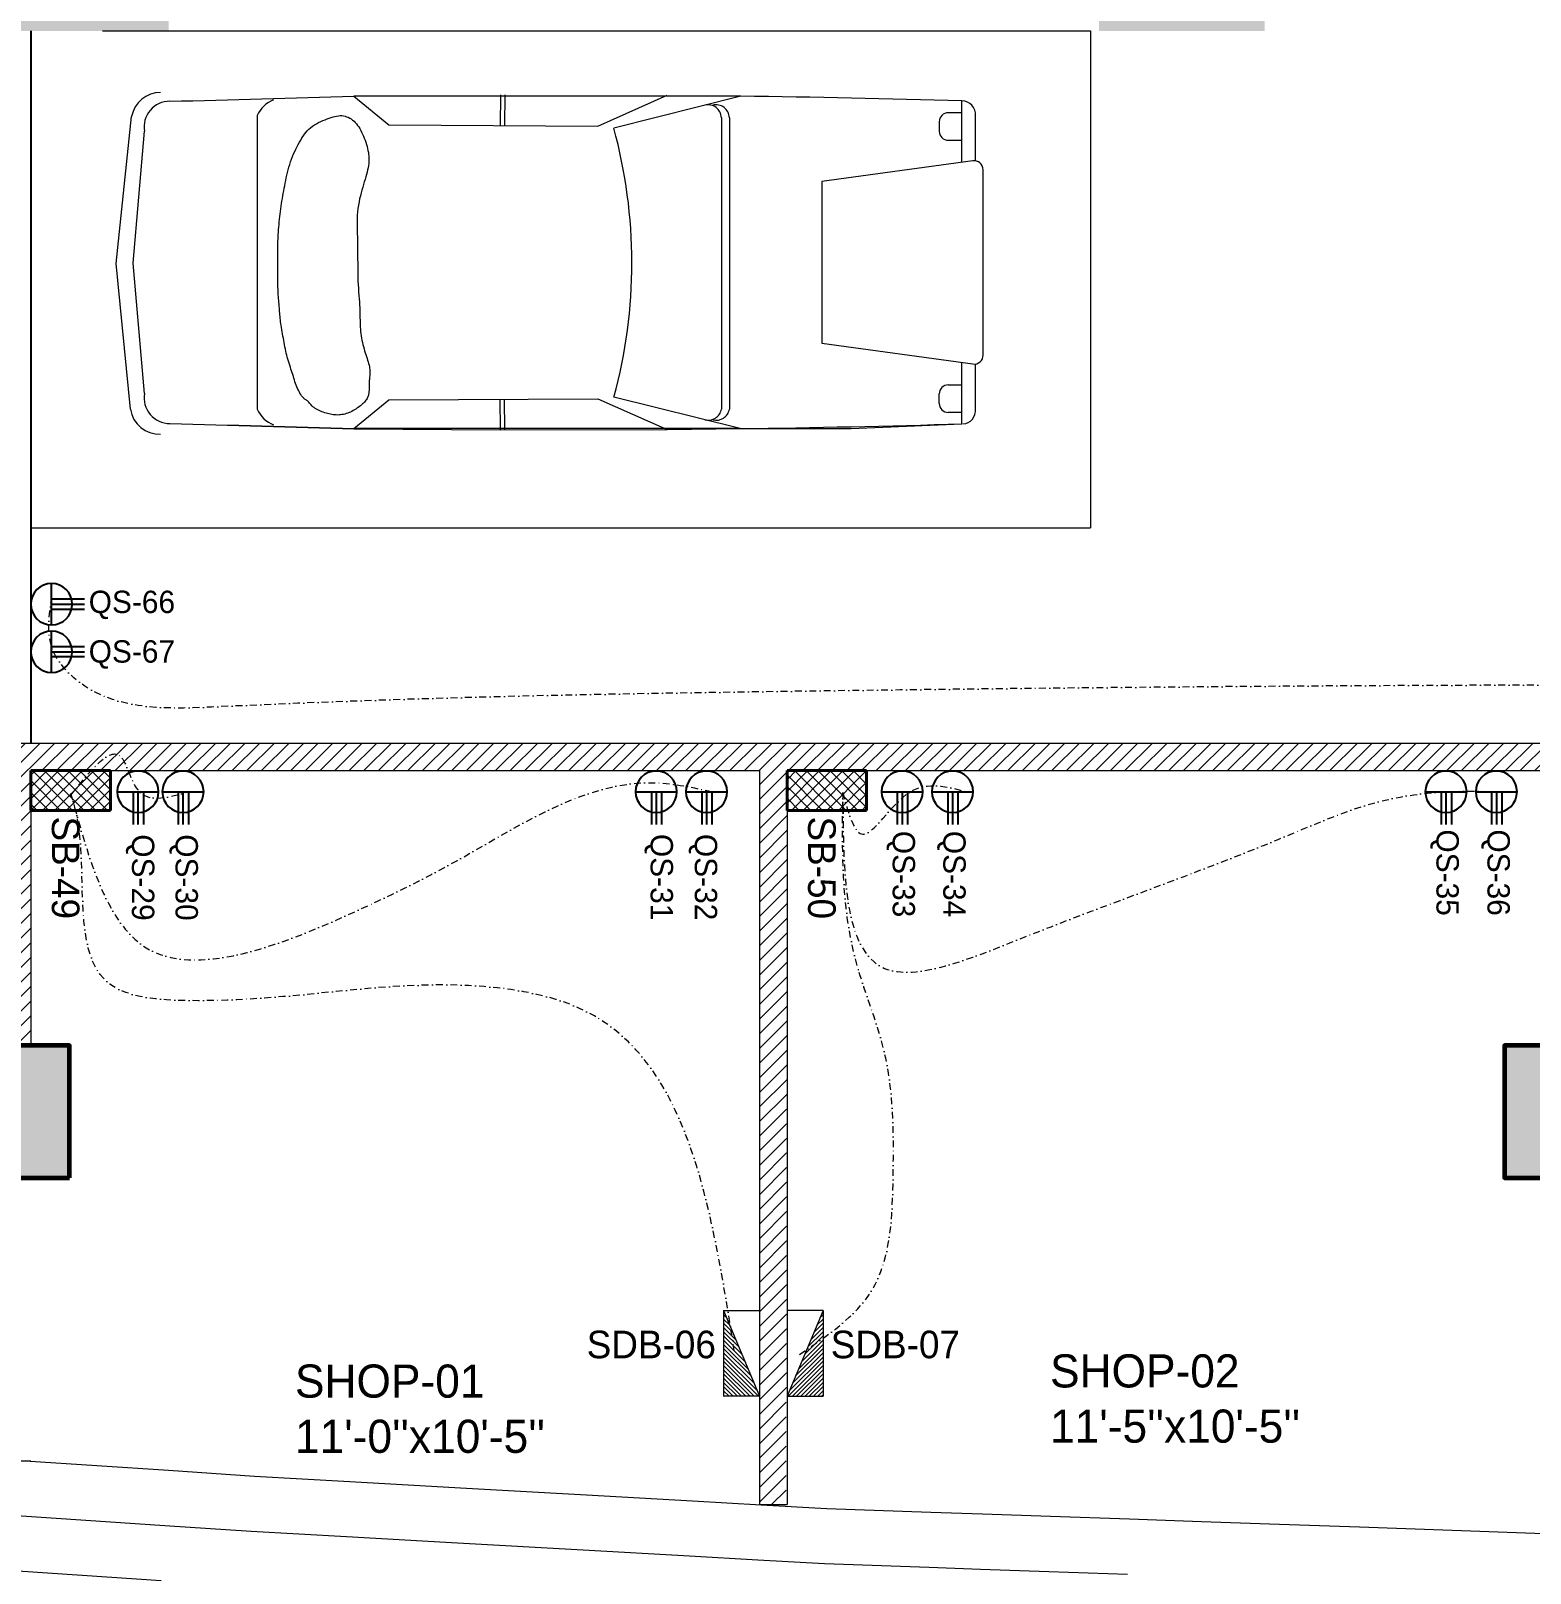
# Model space of a CAD drawing. Header units: inches. Extents: x 109699 to 44449955, y -10987 to 15824140.
# Drawn here: x 194198.1 to 194469.7, y -3999.4 to -3720 of the extents above; entities that cross this region are included whole.
import ezdxf

# ---------------------------------------------------------------- set-up
doc = ezdxf.new("R2010")
doc.units = ezdxf.units.IN
doc.header["$LTSCALE"] = 5
doc.header["$MEASUREMENT"] = 0
doc.linetypes.add('DASHDOT', pattern=[1, 0.5, -0.25, 0, -0.25])
doc.layers.get('0').update_dxf_attribs({"color": 123})
for name, color, linetype, lineweight in [('@NORMAL', 7, 'Continuous', 5), ('car-plan', 179, 'Continuous', 13), ('cloumn', 253, 'Continuous', 60), ('E-QS-Socket-15A', 1, 'Continuous', 9), ('E-SB-Switch-Board', 106, 'Continuous', 18), ('E-Sub-Distrubtion board', 3, 'Continuous', 13), ('Ground foor outer wall', 7, 'Continuous', 25), ('ha', 252, 'Continuous', 5), ('HATCH2', 253, 'Continuous', 15), ('SB', 1, 'DASHDOT', 20), ('STAIR', 8, 'Continuous', 13), ('WALL-1', 8, 'Continuous', 9)]:
    doc.layers.add(name, color=color, linetype=linetype, lineweight=lineweight)
doc.layers.add('T', color=8, linetype='Continuous')
doc.styles.get("Standard").update_dxf_attribs({"font": 'times.ttf'})
doc.styles.add('Swiss_L', font='swisscl.ttf')

# ---------------------------------------------------------------- blocks, each defined once
blk = doc.blocks.new('gs')
at = {"layer": 'car-plan'}
for p, q in [((26294.14201680706, 9819.603446928479), (26294.06655255058, 9814.042228147591)), ((26294.91421058483, 9819.60769889965), (26294.83864122938, 9814.03873501681)), ((26311.78943026054, 9813.962045221306), (26324.328722481, 9819.547027678884)), ((26267.590474709, 9819.376646062476), (26273.88895731447, 9814.16245217622)), ((26337.65923929898, 9819.376646062476), (26314.66183826685, 9813.610017585495)), ((26224.52549990334, 9789.080123154796), (26227.30703482688, 9815.693857425773)), ((26259.73747264892, 9813.67040007811), (26260.07432008078, 9813.921910958466)), ((26260.07432008078, 9813.921910958466), (26260.4329977638, 9814.157050501934)), ((26260.4329977638, 9814.157050501934), (26260.80819409504, 9814.376442694127)), ((26260.80819409504, 9814.376442694127), (26261.19459747159, 9814.580711520633)), ((26261.19459747159, 9814.580711520633), (26261.58689629052, 9814.77048096704)), ((26261.58689629052, 9814.77048096704), (26261.97977894891, 9814.94637501896)), ((26261.97977894891, 9814.94637501896), (26262.36793384382, 9815.109017661976)), ((26262.36793384382, 9815.109017661976), (26262.74604937236, 9815.25903288168)), ((26262.74604937236, 9815.25903288168), (26263.10998032505, 9815.396591025055)), ((26263.10998032505, 9815.396591025055), (26263.46024706632, 9815.520047884522)), ((26263.46024706632, 9815.520047884522), (26263.79853635409, 9815.627305613903)), ((26263.79853635409, 9815.627305613903), (26264.12653494623, 9815.716266367002)), ((26264.12653494623, 9815.716266367002), (26264.44592960068, 9815.78483229762)), ((26264.44592960068, 9815.78483229762), (26264.75840707531, 9815.83090555959)), ((26264.75840707531, 9815.83090555959), (26265.06565412803, 9815.852388306696)), ((26265.06565412803, 9815.852388306696), (26265.36935751676, 9815.847182692756)), ((26265.36935751676, 9815.847182692756), (26265.67066612645, 9815.813687615911)), ((26265.67066612645, 9815.813687615911), (26265.9685773504, 9815.752288951713)), ((26265.9685773504, 9815.752288951713), (26266.26155070901, 9815.66386932)), ((26266.26155070901, 9815.66386932), (26266.54804572262, 9815.549311340648)), ((26266.54804572262, 9815.549311340648), (26266.82652191161, 9815.409497633518)), ((26266.82652191161, 9815.409497633518), (26267.09543879637, 9815.24531081847)), ((26267.09543879637, 9815.24531081847), (26267.35325589727, 9815.057633515382)), ((26267.35325589727, 9815.057633515382), (26267.59843273467, 9814.847348344098)), ((26267.59843273467, 9814.847348344098), (26267.82986393782, 9814.615407591322)), ((26267.82986393782, 9814.615407591322), (26268.04818457142, 9814.363042210942)), ((26268.04818457142, 9814.363042210942), (26268.25446480906, 9814.091552823716)), ((26268.25446480906, 9814.091552823716), (26268.44977482432, 9813.802240050354)), ((26273.88895731447, 9814.16245217622), (26311.78943026054, 9813.962045221306)), ((26373.62707116106, 9814.740510257827), (26373.62707116106, 9813.01814853336)), ((26377.73098201799, 9816.365593759743), (26375.25215466297, 9816.365593759743)), ((26380.18697026602, 9807.669296838212), (26380.18465004231, 9816.241937109808)), ((26227.61478555486, 9789.127244590316), (26229.61774362937, 9813.03297502928)), ((26257.71636950823, 9811.051743291639), (26257.9347854643, 9811.437650546177)), ((26257.9347854643, 9811.437650546177), (26258.15603345334, 9811.806925867219)), ((26258.15603345334, 9811.806925867219), (26258.38358630695, 9812.159517342043)), ((26258.38358630695, 9812.159517342043), (26258.6209168567, 9812.495373057944)), ((26258.6209168567, 9812.495373057944), (26258.87149793419, 9812.814441102208)), ((26258.87149793419, 9812.814441102208), (26259.138802371, 9813.116669562136)), ((26259.138802371, 9813.116669562136), (26259.42630299871, 9813.402006525008)), ((26259.42630299871, 9813.402006525008), (26259.73747264892, 9813.67040007811)), ((26268.44977482432, 9813.802240050354), (26268.63518479076, 9813.496404511607)), ((26268.63518479076, 9813.496404511607), (26268.81176488199, 9813.175346828197)), ((26268.81176488199, 9813.175346828197), (26268.98058527157, 9812.840367620869)), ((26268.98058527157, 9812.840367620869), (26269.14271613306, 9812.492767510324)), ((26269.14271613306, 9812.492767510324), (26269.29884687894, 9812.134103389995)), ((26269.29884687894, 9812.134103389995), (26269.44814387705, 9811.766957244035)), ((26269.44814387705, 9811.766957244035), (26269.58939273414, 9811.39416732928)), ((26269.58939273414, 9811.39416732928), (26269.72137905691, 9811.018571902547)), ((26375.25215466297, 9811.393065031436), (26377.7274664799, 9811.393065031436)), ((26256.27978203181, 9807.971795868769), (26256.46277737516, 9808.442038765708)), ((26256.46277737516, 9808.442038765708), (26256.65627984365, 9808.904696866965)), ((26256.65627984365, 9808.904696866965), (26256.85843145002, 9809.358270968369)), ((26256.85843145002, 9809.358270968369), (26257.06737420695, 9809.801261865723)), ((26257.06737420695, 9809.801261865723), (26257.28125012715, 9810.232170354844)), ((26257.28125012715, 9810.232170354844), (26257.49820122335, 9810.649497231541)), ((26257.49820122335, 9810.649497231541), (26257.71636950823, 9811.051743291639)), ((26269.72137905691, 9811.018571902547), (26269.84288845211, 9810.643009220687)), ((26269.84288845211, 9810.643009220687), (26269.95270652647, 9810.270317540519)), ((26269.95270652647, 9810.270317540519), (26270.04961888671, 9809.903335118877)), ((26270.04961888671, 9809.903335118877), (26270.13241113958, 9809.544900212612)), ((26270.13241113958, 9809.544900212612), (26270.20001149346, 9809.196818503813)), ((26270.20001149346, 9809.196818503813), (26270.2519185636, 9808.856765375742)), ((26270.2519185636, 9808.856765375742), (26270.28777356686, 9808.521383636893)), ((26270.28777356686, 9808.521383636893), (26270.30721772012, 9808.187316095798)), ((26255.43898770437, 9805.07096918099), (26255.55287192548, 9805.557211051411)), ((26255.55287192548, 9805.557211051411), (26255.67544751214, 9806.04408689723)), ((26255.67544751214, 9806.04408689723), (26255.80809739791, 9806.53029162778)), ((26255.80809739791, 9806.53029162778), (26255.95220451632, 9807.01452015237)), ((26255.95220451632, 9807.01452015237), (26256.10915180092, 9807.495467380344)), ((26256.10915180092, 9807.495467380344), (26256.27978203181, 9807.971795868769)), ((26269.96377097664, 9805.620010992978), (26269.85283337062, 9805.198036903312)), ((26270.06215131065, 9806.027357903396), (26269.96377097664, 9805.620010992978)), ((26270.14609187478, 9806.419796107773), (26270.06215131065, 9806.027357903396)), ((26270.21371017123, 9806.7970440793), (26270.14609187478, 9806.419796107773)), ((26270.26349724896, 9807.159426744205), (26270.21371017123, 9806.7970440793)), ((26270.29543834428, 9807.509694840941), (26270.26349724896, 9807.159426744205)), ((26270.3098922403, 9807.851205560975), (26270.29543834428, 9807.509694840941)), ((26270.30721772012, 9808.187316095798), (26270.3098922403, 9807.851205560975)), ((26379.69429995946, 9807.667595831059), (26352.36820994497, 9803.896422599413)), ((26381.58925869425, 9772.485619494757), (26381.57126414745, 9806.063300170543)), ((26254.95333216563, 9802.691536565711), (26255.0429305241, 9803.15801688336)), ((26255.0429305241, 9803.15801688336), (26255.13565389879, 9803.629098328907)), ((26255.13565389879, 9803.629098328907), (26255.23176162457, 9804.105607729063)), ((26255.23176162457, 9804.105607729063), (26255.33241191524, 9804.58666637665)), ((26255.33241191524, 9804.58666637665), (26255.43898770437, 9805.07096918099)), ((26269.17583849217, 9802.878493705022), (26269.03024336469, 9802.37383910521)), ((26269.32116018284, 9803.369499288434), (26269.17583849217, 9802.878493705022)), ((26269.46350189867, 9803.847166826978), (26269.32116018284, 9803.369499288434)), ((26269.6008163338, 9804.31133329351), (26269.46350189867, 9803.847166826978)), ((26269.73122099039, 9804.761717161222), (26269.6008163338, 9804.31133329351)), ((26269.85283337062, 9805.198036903312), (26269.73122099039, 9804.761717161222)), ((26352.36820994497, 9803.896422599413), (26352.36820994497, 9774.644926875379)), ((26254.47942890941, 9799.919098573395), (26254.55100408784, 9800.38428953824)), ((26254.55100408784, 9800.38428953824), (26254.62549659183, 9800.846562369683)), ((26254.62549659183, 9800.846562369683), (26254.70294103651, 9801.307170277942)), ((26254.70294103651, 9801.307170277942), (26254.78337203695, 9801.767366473214)), ((26254.78337203695, 9801.767366473214), (26254.86682420828, 9802.228404165733)), ((26254.86682420828, 9802.228404165733), (26254.95333216563, 9802.691536565711)), ((26268.50255540773, 9800.210141118187), (26268.39866328702, 9799.630799368519)), ((26268.62053082191, 9800.773686495493), (26268.50255540773, 9800.210141118187)), ((26268.74971818349, 9801.321864971636), (26268.62053082191, 9800.773686495493)), ((26268.88724614643, 9801.855106017814), (26268.74971818349, 9801.321864971636)), ((26269.03024336469, 9802.37383910521), (26268.88724614643, 9801.855106017814)), ((26254.11405761265, 9797.076870369463), (26254.16685275098, 9797.552024528704)), ((26254.16685275098, 9797.552024528704), (26254.22301785521, 9798.027904926399)), ((26254.22301785521, 9798.027904926399), (26254.28245547427, 9798.503532046125)), ((26254.28245547427, 9798.503532046125), (26254.34506815704, 9798.977926371474)), ((26254.34506815704, 9798.977926371474), (26254.41075845246, 9799.450108386038)), ((26254.41075845246, 9799.450108386038), (26254.47942890941, 9799.919098573395)), ((26268.16197770595, 9797.156356368316), (26268.14501863973, 9796.50457788883)), ((26268.19445882656, 9797.796509216685), (26268.16197770595, 9797.156356368316)), ((26268.24389664528, 9798.423359872759), (26268.19445882656, 9797.796509216685)), ((26268.31172580585, 9799.035231775313), (26268.24389664528, 9798.423359872759)), ((26268.39866328702, 9799.630799368519), (26268.31172580585, 9799.035231775313)), ((26253.87491543098, 9794.305146772953), (26253.90463371015, 9794.75011420378)), ((26253.90463371015, 9794.75011420378), (26253.93870100322, 9795.20424362435)), ((26253.93870100322, 9795.20424362435), (26253.97688841195, 9795.665702633982)), ((26253.97688841195, 9795.665702633982), (26254.01896703812, 9796.132658832)), ((26254.01896703812, 9796.132658832), (26254.06472989134, 9796.60342196509)), ((26254.06472989134, 9796.60342196509), (26254.11405761265, 9797.076870369463)), ((26268.14501863973, 9796.50457788883), (26268.14214698412, 9795.842850339483)), ((26268.14214698412, 9795.842850339483), (26268.15192809541, 9795.172850281473)), ((26268.15192809541, 9795.172850281473), (26268.17292732987, 9794.496254276011)), ((26268.17292732987, 9794.496254276011), (26268.20371004374, 9793.81473888432)), ((26253.79946499341, 9785.75965380411), (26253.804110418, 9792.653544960907)), ((26253.804110418, 9792.653544960907), (26253.81414365923, 9793.04354042586)), ((26253.81414365923, 9793.04354042586), (26253.82944150729, 9793.450027483319)), ((26253.82944150729, 9793.450027483319), (26253.84977506395, 9793.87117373258)), ((26253.84977506395, 9793.87117373258), (26253.87491543098, 9794.305146772953)), ((26268.20371004374, 9793.81473888432), (26268.24273011173, 9793.130475843325)), ((26268.24273011173, 9793.130475843325), (26268.28799548214, 9785.926231999845)), ((26227.08988106418, 9762.67848546226), (26224.52549990334, 9789.080123154796)), ((26229.61774362937, 9765.508374445504), (26227.61478555486, 9789.127244590316)), ((26253.79990784147, 9785.402300082023), (26253.79946499341, 9785.75965380411)), ((26253.80503372973, 9785.056926050209), (26253.79990784147, 9785.402300082023)), ((26253.81443742578, 9784.720359557221), (26253.80503372973, 9785.056926050209)), ((26253.82771369719, 9784.38942845157), (26253.81443742578, 9784.720359557221)), ((26253.84445731151, 9784.060960581839), (26253.82771369719, 9784.38942845157)), ((26253.86426303632, 9783.731783796546), (26253.84445731151, 9784.060960581839)), ((26253.88672563918, 9783.398725944244), (26253.86426303632, 9783.731783796546)), ((26253.91142040242, 9783.059519277347), (26253.88672563918, 9783.398725944244)), ((26268.28799548214, 9785.926231999845), (26268.33740262176, 9785.249426155402)), ((26268.33740262176, 9785.249426155402), (26268.38884799734, 9784.583320332516)), ((26268.38884799734, 9784.583320332516), (26268.44022807565, 9783.932562146736)), ((26268.44022807565, 9783.932562146736), (26268.48943932343, 9783.301799213565)), ((26268.48943932343, 9783.301799213565), (26268.53437820745, 9782.695679148557)), ((26253.93784466729, 9782.71551366373), (26253.91142040242, 9783.059519277347)), ((26253.96547628981, 9782.368963375135), (26253.93784466729, 9782.71551366373)), ((26253.99379312599, 9782.02212268331), (26253.96547628981, 9782.368963375135)), ((26254.02227303183, 9781.67724586001), (26253.99379312599, 9782.02212268331)), ((26254.05039386338, 9781.336587176957), (26254.02227303183, 9781.67724586001)), ((26254.0776334766, 9781.002400905913), (26254.05039386338, 9781.336587176957)), ((26254.10346972753, 9780.676941318612), (26254.0776334766, 9781.002400905913)), ((26254.12766676523, 9780.361516260156), (26254.10346972753, 9780.676941318612)), ((26268.53437820745, 9782.695679148557), (26268.57294119446, 9782.11884956721)), ((26268.57294119446, 9782.11884956721), (26268.60362200481, 9781.574528605095)), ((26268.60362200481, 9781.574528605095), (26268.62730337316, 9781.060216477803)), ((26268.62730337316, 9781.060216477803), (26268.6454652877, 9780.571983920992)), ((26268.6454652877, 9780.571983920992), (26268.65958773669, 9780.105901670271)), ((26254.15113391087, 9780.053647869128), (26254.12766676523, 9780.361516260156)), ((26254.1750667787, 9779.74991185742), (26254.15113391087, 9780.053647869128)), ((26254.20066098293, 9779.446883936966), (26254.1750667787, 9779.74991185742)), ((26254.22911213782, 9779.141139819687), (26254.20066098293, 9779.446883936966)), ((26254.26161585757, 9778.829255217497), (26254.22911213782, 9779.141139819687)), ((26254.29936775644, 9778.50780584231), (26254.26161585757, 9778.829255217497)), ((26254.34356344864, 9778.173367406067), (26254.29936775644, 9778.50780584231)), ((26254.39500825334, 9777.82349869854), (26254.34356344864, 9778.173367406067)), ((26254.45294630936, 9777.459690821008), (26254.39500825334, 9777.82349869854)), ((26268.65958773669, 9780.105901670271), (26268.67115070837, 9779.658040461283)), ((26268.67115070837, 9779.658040461283), (26268.68163419093, 9779.224471029665)), ((26268.68163419093, 9779.224471029665), (26268.69251817264, 9778.80126411104)), ((26268.69251817264, 9778.80126411104), (26268.70528264171, 9778.38449044105)), ((26268.70528264171, 9778.38449044105), (26268.72135331207, 9777.97089980817)), ((26268.72135331207, 9777.97089980817), (26268.74193880048, 9777.559958212289)), ((26254.51623146048, 9777.084417952625), (26254.45294630936, 9777.459690821008)), ((26254.58371755044, 9776.700154272534), (26254.51623146048, 9777.084417952625)), ((26254.65425842302, 9776.309373959877), (26254.58371755044, 9776.700154272534)), ((26254.72670792196, 9775.914551193797), (26254.65425842302, 9776.309373959877)), ((26254.79991989103, 9775.51816015345), (26254.72670792196, 9775.914551193797)), ((26254.87274817396, 9775.122675017978), (26254.79991989103, 9775.51816015345)), ((26254.94444058683, 9774.730161688422), (26254.87274817396, 9775.122675017978)), ((26268.74193880048, 9777.559958212289), (26268.76819344939, 9777.151810706171)), ((26268.76819344939, 9777.151810706171), (26268.80127160126, 9776.746602342559)), ((26268.80127160126, 9776.746602342559), (26268.84232759857, 9776.3444781742)), ((26268.84232759857, 9776.3444781742), (26268.89251578374, 9775.94558325383)), ((26268.89251578374, 9775.94558325383), (26268.95299049925, 9775.550062634204)), ((26268.95299049925, 9775.550062634204), (26269.02490608755, 9775.158061368078)), ((26269.02490608755, 9775.158061368078), (26269.10885654217, 9774.769824894625)), ((26255.01582083471, 9774.341052953423), (26254.94444058683, 9774.730161688422)), ((26255.08810659499, 9773.955373323515), (26255.01582083471, 9774.341052953423)), ((26255.16251554506, 9773.573147309231), (26255.08810659499, 9773.955373323515)), ((26255.2402653623, 9773.194399421118), (26255.16251554506, 9773.573147309231)), ((26255.32257372406, 9772.819154169709), (26255.2402653623, 9773.194399421118)), ((26255.41065830775, 9772.44743606553), (26255.32257372406, 9772.819154169709)), ((26255.50573679076, 9772.07926961912), (26255.41065830775, 9772.44743606553)), ((26255.60851887209, 9771.714699570242), (26255.50573679076, 9772.07926961912)), ((26269.10885654217, 9774.769824894625), (26269.2031944609, 9774.386000198734)), ((26269.2031944609, 9774.386000198734), (26269.30571209262, 9774.007334651746)), ((26269.30571209262, 9774.007334651746), (26269.41420168619, 9773.634575625001)), ((26269.41420168619, 9773.634575625001), (26269.52645549049, 9773.268470489827)), ((26269.52645549049, 9773.268470489827), (26269.64026575437, 9772.909766617537)), ((26269.64026575437, 9772.909766617537), (26269.75342472669, 9772.559211379492)), ((26269.75342472669, 9772.559211379492), (26269.86372465636, 9772.217552146998)), ((26269.86372465636, 9772.217552146998), (26269.96911184017, 9771.885448029418)), ((26352.36820994497, 9774.644926875379), (26379.71282186758, 9770.878943342766)), ((26255.71768233746, 9771.353851575477), (26255.60851887209, 9771.714699570242)), ((26255.83139699421, 9770.99687152062), (26255.71768233746, 9771.353851575477)), ((26255.94783264969, 9770.643905291487), (26255.83139699421, 9770.99687152062)), ((26256.06515911125, 9770.295098773859), (26255.94783264969, 9770.643905291487)), ((26256.18154618624, 9769.950597853567), (26256.06515911125, 9770.295098773859)), ((26256.29516368202, 9769.6105484164), (26256.18154618624, 9769.950597853567)), ((26256.40418140592, 9769.275096348167), (26256.29516368202, 9769.6105484164)), ((26256.50745066922, 9768.944320041213), (26256.40418140592, 9769.275096348167)), ((26269.96911184017, 9771.885448029418), (26270.0681487668, 9771.56320508814)), ((26270.0681487668, 9771.56320508814), (26270.15955197293, 9771.251041122581)), ((26270.15955197293, 9771.251041122581), (26270.24203799518, 9770.949173932153)), ((26270.24203799518, 9770.949173932153), (26270.3143233702, 9770.65782131628)), ((26270.3143233702, 9770.65782131628), (26270.37512463464, 9770.377201074363)), ((26270.37512463464, 9770.377201074363), (26270.42315832511, 9770.107531005815)), ((26270.42315832511, 9770.107531005815), (26270.45714097829, 9769.849028910052)), ((26270.45714097829, 9769.849028910052), (26270.47640409715, 9769.601620422407)), ((26270.47640409715, 9769.601620422407), (26270.48273904991, 9769.36406252192)), ((26270.48273904991, 9769.36406252192), (26270.47855217122, 9769.13482002353)), ((26380.19927123145, 9762.22033773012), (26380.19692849919, 9770.876141479734)), ((26256.60654879877, 9768.61802791414), (26256.50745066922, 9768.944320041213)), ((26256.70373462538, 9768.295960892094), (26256.60654879877, 9768.61802791414)), ((26256.80126697983, 9767.977859900217), (26256.70373462538, 9768.295960892094)), ((26256.90140469291, 9767.663465863661), (26256.80126697983, 9767.977859900217)), ((26257.00640659541, 9767.352519707565), (26256.90140469291, 9767.663465863661)), ((26257.11853151809, 9767.044762357094), (26257.00640659541, 9767.352519707565)), ((26257.24003829177, 9766.739934737372), (26257.11853151809, 9767.044762357094)), ((26257.37229714659, 9766.438551697975), (26257.24003829177, 9766.739934737372)), ((26257.51312391015, 9766.144223786105), (26257.37229714659, 9766.438551697975)), ((26270.32155414473, 9766.514683901507), (26270.32094861331, 9766.367750168865)), ((26270.32275531047, 9766.675902524243), (26270.32155414473, 9766.514683901507)), ((26270.32503243304, 9766.85023814041), (26270.32275531047, 9766.675902524243)), ((26270.32879125809, 9767.035688935488), (26270.32503243304, 9766.85023814041)), ((26270.33443753119, 9767.230253094953), (26270.32879125809, 9767.035688935488)), ((26270.34237699793, 9767.43192880429), (26270.33443753119, 9767.230253094953)), ((26270.35301540392, 9767.638714248991), (26270.34237699793, 9767.43192880429)), ((26270.36675849475, 9767.84860761452), (26270.35301540392, 9767.638714248991)), ((26270.38401201605, 9768.059607086398), (26270.36675849475, 9767.84860761452)), ((26270.40471303333, 9768.270300350006), (26270.38401201605, 9768.059607086398)), ((26270.4269238921, 9768.481633090472), (26270.40471303333, 9768.270300350006)), ((26270.44823825771, 9768.695140492855), (26270.4269238921, 9768.481633090472)), ((26270.46624979562, 9768.912357742185), (26270.44823825771, 9768.695140492855)), ((26270.47855217122, 9769.13482002353), (26270.46624979562, 9768.912357742185)), ((26375.25215466297, 9767.07447726615), (26377.7274664799, 9767.07447726615)), ((26257.65944580939, 9765.86133547339), (26257.51312391015, 9766.144223786105)), ((26257.8081900713, 9765.594271231457), (26257.65944580939, 9765.86133547339)), ((26257.95628392285, 9765.347415531913), (26257.8081900713, 9765.594271231457)), ((26258.10065459096, 9765.12515284639), (26257.95628392285, 9765.347415531913)), ((26258.23822930263, 9764.931867646512), (26258.10065459096, 9765.12515284639)), ((26258.3659352848, 9764.771944403896), (26258.23822930263, 9764.931867646512)), ((26258.48166504197, 9764.647705978467), (26258.3659352848, 9764.771944403896)), ((26258.58717218865, 9764.553228783348), (26258.48166504197, 9764.647705978467)), ((26258.68517561686, 9764.480527619962), (26258.58717218865, 9764.553228783348)), ((26258.77839421867, 9764.421617289714), (26258.68517561686, 9764.480527619962)), ((26258.86954688608, 9764.36851259404), (26258.77839421867, 9764.421617289714)), ((26258.96135251116, 9764.313228334344), (26258.86954688608, 9764.36851259404)), ((26259.05652998593, 9764.247779312049), (26258.96135251116, 9764.313228334344)), ((26259.15779820242, 9764.16418032859), (26259.05652998593, 9764.247779312049)), ((26259.26755938609, 9764.056561458594), (26259.15779820242, 9764.16418032859)), ((26259.38694909599, 9763.927513869654), (26259.26755938609, 9764.056561458594)), ((26259.51678622459, 9763.781744002583), (26259.38694909599, 9763.927513869654)), ((26259.65788966438, 9763.623958298209), (26259.51678622459, 9763.781744002583)), ((26267.57536844691, 9759.152197705094), (26273.88895731447, 9764.378897298571)), ((26269.15222439833, 9763.636404002944), (26268.96702089714, 9763.475572634503)), ((26269.32546524856, 9763.798456380988), (26269.15222439833, 9763.636404002944)), ((26269.48522625322, 9763.961455594988), (26269.32546524856, 9763.798456380988)), ((26269.62999021767, 9764.1251274713), (26269.48522625322, 9763.961455594988)), ((26269.75823994729, 9764.289197836275), (26269.62999021767, 9764.1251274713)), ((26269.86895852957, 9764.453250315062), (26269.75823994729, 9764.289197836275)), ((26269.96313018027, 9764.61629972799), (26269.86895852957, 9764.453250315062)), ((26270.04223939727, 9764.777218694202), (26269.96313018027, 9764.61629972799)), ((26270.10777067843, 9764.934879832843), (26270.04223939727, 9764.777218694202)), ((26270.1612085216, 9765.08815576302), (26270.10777067843, 9764.934879832843)), ((26270.20403742467, 9765.23591910387), (26270.1612085216, 9765.08815576302)), ((26270.2377418855, 9765.377042474538), (26270.20403742467, 9765.23591910387)), ((26270.26380640196, 9765.510398494152), (26270.2377418855, 9765.377042474538)), ((26270.28361025677, 9765.63554796073), (26270.26380640196, 9765.510398494152)), ((26270.29811187231, 9765.754804387878), (26270.28361025677, 9765.63554796073)), ((26270.30816445577, 9765.871169468053), (26270.29811187231, 9765.754804387878)), ((26270.31462121438, 9765.987644893765), (26270.30816445577, 9765.871169468053)), ((26270.31833535536, 9766.107232357477), (26270.31462121438, 9765.987644893765)), ((26270.32016008593, 9766.232933551692), (26270.31833535536, 9766.107232357477)), ((26270.32094861331, 9766.367750168865), (26270.32016008593, 9766.232933551692)), ((26273.88895731447, 9764.378897298571), (26311.78943026054, 9764.579304253486)), ((26294.14201680706, 9758.93790254632), (26294.06655255058, 9764.4991213272)), ((26294.91421058483, 9758.933650575142), (26294.83864122938, 9764.50261445799)), ((26311.78943026054, 9764.579304253486), (26324.328722481, 9758.994321795908)), ((26337.58637993684, 9759.152197705094), (26314.69630588999, 9764.857524712097)), ((26373.62707116106, 9763.727032039766), (26373.62707116106, 9765.449393764233)), ((26259.8110783078, 9763.458863197324), (26259.65788966438, 9763.623958298209)), ((26259.97717104734, 9763.291165140763), (26259.8110783078, 9763.458863197324)), ((26260.15698677547, 9763.125570569318), (26259.97717104734, 9763.291165140763)), ((26260.35134438468, 9762.966785923825), (26260.15698677547, 9763.125570569318)), ((26260.56058352352, 9762.818614673204), (26260.35134438468, 9762.966785923825)), ((26260.78312686515, 9762.681248398876), (26260.56058352352, 9762.818614673204)), ((26261.0169178388, 9762.553975710354), (26260.78312686515, 9762.681248398876)), ((26261.25989987374, 9762.436085217181), (26261.0169178388, 9762.553975710354)), ((26261.51001639919, 9762.326865528892), (26261.25989987374, 9762.436085217181)), ((26261.76521084442, 9762.225605255007), (26261.51001639919, 9762.326865528892)), ((26262.02342663868, 9762.131593005055), (26261.76521084442, 9762.225605255007)), ((26262.28260721121, 9762.04411738857), (26262.02342663868, 9762.131593005055)), ((26262.54110692466, 9761.962729072293), (26262.28260721121, 9762.04411738857)), ((26262.79892387535, 9761.88802695187), (26262.54110692466, 9761.962729072293)), ((26263.05646709299, 9761.820871980148), (26262.79892387535, 9761.88802695187)), ((26263.31414560726, 9761.762125109977), (26263.05646709299, 9761.820871980148)), ((26263.57236844789, 9761.712647294211), (26263.31414560726, 9761.762125109977)), ((26263.83154464458, 9761.673299485716), (26263.57236844789, 9761.712647294211)), ((26264.09208322703, 9761.64494263733), (26263.83154464458, 9761.673299485716)), ((26264.35439322496, 9761.628437701918), (26264.09208322703, 9761.64494263733)), ((26264.61868337715, 9761.624509632195), (26264.35439322496, 9761.628437701918)), ((26264.88436125871, 9761.6333393803), (26264.61868337715, 9761.624509632195)), ((26265.15063415379, 9761.654971898279), (26264.88436125871, 9761.6333393803)), ((26265.41670934659, 9761.68945213814), (26265.15063415379, 9761.654971898279)), ((26265.68179412128, 9761.736825051907), (26265.41670934659, 9761.68945213814)), ((26265.94509576204, 9761.797135591594), (26265.68179412128, 9761.736825051907)), ((26266.20582155303, 9761.870428709226), (26265.94509576204, 9761.797135591594)), ((26266.46317877845, 9761.956749356825), (26266.20582155303, 9761.870428709226)), ((26266.71647074611, 9762.055910936542), (26266.46317877845, 9761.956749356825)), ((26266.96538485847, 9762.166800651008), (26266.71647074611, 9762.055910936542)), ((26267.20970454167, 9762.288074153017), (26266.96538485847, 9762.166800651008)), ((26267.4492132218, 9762.418387095342), (26267.20970454167, 9762.288074153017)), ((26267.68369432497, 9762.556395130749), (26267.4492132218, 9762.418387095342)), ((26267.91293127731, 9762.700753912017), (26267.68369432497, 9762.556395130749)), ((26268.13670750492, 9762.85011909192), (26267.91293127731, 9762.700753912017)), ((26268.35480643393, 9763.003146323237), (26268.13670750492, 9762.85011909192)), ((26268.56679472032, 9763.158669621), (26268.35480643393, 9763.003146323237)), ((26268.7713719396, 9763.316236449304), (26268.56679472032, 9763.158669621)), ((26268.96702089714, 9763.475572634503), (26268.7713719396, 9763.316236449304)), ((26377.73098201799, 9762.10194853785), (26375.25215466297, 9762.10194853785))]:
    blk.add_line(p, q, dxfattribs=at)
for points in [[(26337.65923929898, 9819.376646062476), (26267.590474709, 9819.376646062476)], [(26377.73360344047, 9807.442958568732), (26377.73360344047, 9818.522199703439)], [(26250.06716188465, 9815.86010751022), (26250.06716188465, 9762.68124196458)], [(26334.15938865389, 9815.479004345005), (26334.15938865389, 9762.68124196458)], [(26335.61122569034, 9815.479004345005), (26335.61122569034, 9762.68124196458)], [(26377.73360344047, 9760.019179013354), (26377.73360344047, 9771.105263256497)], [(26234.22935055212, 9760.077500716143), (26250.91090522017, 9759.588167659407), (26267.59047469137, 9759.095491917964), (26294.14201680706, 9758.93790254632), (26324.328722481, 9758.994321795908), (26337.58637994796, 9759.152197705254), (26357.66167304519, 9759.152197705167), (26377.73360344047, 9760.019179013354)], [(26337.58637993682, 9759.152197705094), (26267.57536844691, 9759.152197705094)]]:
    blk.add_lwpolyline(points, dxfattribs=at)
for centre, radius, start, end in [((26232.58033441348, 9814.699836216627), 5.366168716528898, 90.17071126511199, 169.3249604223354), ((26234.24530743608, 9813.776897435135), 4.686978486308598, 90.19506466146757, 189.1326723997191), ((26145.98211977325, 13653.84516491705), 3836.396409923897, 271.3180702240197, 271.816499684251), ((26254.83228203049, 9813.845923146575), 5.173326652646979, 110.4257760694787, 157.0865450819493), ((26331.72397127615, 9815.375278409643), 2.437625252878131, 2.438788846048848, 104.076751119706), ((26333.1758083126, 9815.375278409643), 2.437625252878131, 2.438788846048848, 104.076751119706), ((26300.30123172227, 7127.059281883747), 2692.576537480112, 88.35207661789485, 89.20502729859045), ((26377.72202201361, 9816.053371625923), 2.469836786005191, 355.65237317666, 89.73133070294816), ((26375.25215466297, 9814.740510257827), 1.625083501918754, 90, 180), ((26224.89321961392, 9789.170293268122), 93.03604150846057, 344.8512227578155, 15.22979254550061), ((26375.25215466297, 9813.01814853336), 1.625083501918754, 180, 270), ((26379.94618105167, 9806.062151249767), 1.625083501918756, 0.04050765170524585, 98.91655176702061), ((26379.96417559848, 9772.484470573982), 1.625083501918756, 261.1022684412856, 0.04050765170524585), ((26375.25215466297, 9765.449393764233), 1.625083501918754, 90, 180), ((26234.24530743608, 9764.764452039657), 4.686978486308598, 170.8673276002809, 269.8049353385325), ((26375.25215466297, 9763.727032039766), 1.625083501918754, 180, 270), ((26232.39316451568, 9763.497601648873), 5.366168716522381, 188.7802109356631, 271.814564360968), ((26254.83228203049, 9764.695426328217), 5.173326652646979, 202.9134549180507, 249.5742239305213), ((26331.76091789205, 9763.116391224132), 2.437625252878131, 256.004264183752, 349.7168068240507), ((26333.21275492851, 9763.116391224132), 2.437625252878131, 256.004264183752, 349.7168068240507), ((26377.76292742233, 9762.461220138386), 2.447559765165786, 273.848297612542, 5.518720994760388), ((26145.98211977326, 5924.626973062776), 3836.396409923951, 88.183500315749, 88.68192977598025), ((26301.78255013919, 12347.18448341618), 2588.279935808936, 270.7926011942282, 271.6815412861116)]:
    blk.add_arc(centre, radius, start, end, dxfattribs=at)
blk = doc.blocks.new('coloumn-01')
at = {"layer": 'ha'}
h = blk.add_hatch(dxfattribs=at)
h.set_pattern_fill('AR-CONC', color=256, scale=0.5)
h.set_pattern_definition([(49.99999999999999, (0, 0), (3.586300913003767, -0.3137606749129755), [0.375, -4.125]), (355, (0, 0), (-0.693756668065, 3.760960668500059), [0.3, -3.3]), (100.45144446, (0.298858405, -0.02614672), (2.89254423363556, 3.447199954843147), [0.3187009599999999, -3.505710559999999]), (46.18420000000001, (0, 1), (5.336206653357862, -0.8275964039653827), [0.5625, -6.1875]), (96.63563549, (0.444683725, 0.931033465), (4.673309728371142, 4.870593003872752), [0.47805171, -5.258568799999999]), (351.1841639899999, (0, 1), (4.673309725273866, 4.870593001349951), [0.45, -4.950000005]), (21, (0.5, 0.75), (2.984535260592308, -2.013094453326694), [0.375, -4.125]), (326.0000000000001, (0.5, 0.75), (1.216576659607909, 3.625750225234265), [0.3, -3.3]), (71.45144474, (0.74871127, 0.58224213), (4.201111883649856, 1.612655764031769), [0.31870095, -3.50571056]), (37.50000000000001, (0, 0), (0.06079927658645334, 1.664469269156557), [0, -3.26, 0, -3.35, 0, -3.3125]), (7.499999999999999, (0, 0), (1.315347687210743, 1.972058559411801), [0, -1.91, 0, -3.185, 0, -1.2625]), (327.5, (-1.115, 0), (2.669112180862045, -0.1127743586718988), [0, -1.25, 0, -3.9, 0, -5.175]), (317.5, (-1.615, 0), (2.915930846711931, 0.5005249116615886), [0, -1.625, 0, -2.59, 0, -3.675])])
h.paths.add_polyline_path([(32128.44739975178, -2546319.049243456), (32092.44739975178, -2546319.049243456), (32092.44739975178, -2546331.049243456), (32128.44739975178, -2546331.049243456)])
h.paths.add_polyline_path([(32128.44739975189, -2546617.132962178), (32098.44739975189, -2546617.132962178), (32098.44739975189, -2546629.132962178), (32128.44739975189, -2546629.132962178)])
h.paths.add_polyline_path([(31978.51966727065, -2546605.132962178), (31966.51966727065, -2546605.132962178), (31966.51966727065, -2546635.132962178), (31978.51966727065, -2546635.132962178)])
h.paths.add_polyline_path([(31821.20333333506, -2546605.132962178), (31809.20333333506, -2546605.132962178), (31809.20333333506, -2546635.132962178), (31821.20333333506, -2546635.132962178)])
h.paths.add_polyline_path([(31689.20328743063, -2546611.133238418), (31677.20328743063, -2546611.133238418), (31677.20328743063, -2546635.133238418), (31689.20328743063, -2546635.133238418)])
h.paths.add_polyline_path([(31417.20347832461, -2546611.132962178), (31405.20347832461, -2546611.132962178), (31405.20347832461, -2546635.132962178), (31417.20347832461, -2546635.132962178)])
h.paths.add_polyline_path([(31435.20347912709, -2546415.348983645), (31405.20347912709, -2546415.348983645), (31405.20347912709, -2546427.348983645), (31435.20347912709, -2546427.348983645)])
h.paths.add_polyline_path([(31633.74647668525, -2546415.348983645), (31603.74647668525, -2546415.348983645), (31603.74647668525, -2546427.348983645), (31633.74647668525, -2546427.348983645)])
h.paths.add_polyline_path([(31821.20245073218, -2546319.049243455), (31809.20245073218, -2546319.049243455), (31809.20245073218, -2546349.049243455), (31821.20245073218, -2546349.049243455)])
h.paths.add_polyline_path([(31996.51966727068, -2546319.049243455), (31966.51966727068, -2546319.049243455), (31966.51966727068, -2546331.049243455), (31996.51966727068, -2546331.049243455)])
h.paths.add_polyline_path([(31581.74648750067, -2546291.049243452), (31541.74648750067, -2546291.049243452), (31541.74648750067, -2546301.049243452), (31581.74648750067, -2546301.049243452)])
h.paths.add_polyline_path([(31485.74647668505, -2546261.049243452), (31475.74647668505, -2546261.049243452), (31475.74647668505, -2546301.049243452), (31485.74647668505, -2546301.049243452)])
h.paths.add_polyline_path([(31581.74648750064, -2546206.049278549), (31521.74648750064, -2546206.049278549), (31521.74648750064, -2546216.049243455), (31581.74648750064, -2546216.049243455)])
h.paths.add_polyline_path([(31435.20347595899, -2546206.049243455), (31405.20347595899, -2546206.049243455), (31405.20347595899, -2546218.049243455), (31435.20347595899, -2546218.049243455)])
h.paths.add_polyline_path([(31435.20347912709, -2546094.049243455), (31405.20347912709, -2546094.049243455), (31405.20347912709, -2546106.049243455), (31435.20347912709, -2546106.049243455)])
h.paths.add_polyline_path([(31583.74647668522, -2546094.049243455), (31547.74647668522, -2546094.049243455), (31547.74647668522, -2546106.049243455), (31583.74647668522, -2546106.049243455)])
h.paths.add_polyline_path([(31775.41359277777, -2546094.049243455), (31763.41359277777, -2546094.049243455), (31763.41359277777, -2546124.049243455), (31775.41359277777, -2546124.049243455)])
h.paths.add_polyline_path([(32059.80123907101, -2546094.049243455), (32047.80123907101, -2546094.049243455), (32047.80123907101, -2546124.049243455), (32059.80123907101, -2546124.049243455)])
h.paths.add_polyline_path([(32058.06771510976, -2545913.633020405), (32028.06771510976, -2545913.633020405), (32028.06771510976, -2545925.633020405), (32058.06771510976, -2545925.633020405)])
h.paths.add_polyline_path([(32048.06771510973, -2545722.712815279), (32036.06771510973, -2545722.712815279), (32036.06771510973, -2545746.712815279), (32048.06771510973, -2545746.712815279)])
h.paths.add_polyline_path([(31799.41359277774, -2545913.633020405), (31763.41359277774, -2545913.633020405), (31763.41359277774, -2545925.633020405), (31799.41359277774, -2545925.633020405)])
h.paths.add_polyline_path([(31591.53986684192, -2545945.049243456), (31561.31223659915, -2545945.049243456), (31561.31223659915, -2545957.049243456), (31591.53986684192, -2545957.049243456)])
h.paths.add_polyline_path([(31435.20347912709, -2545945.049243456), (31405.20347912709, -2545945.049243456), (31405.20347912709, -2545957.049243456), (31435.20347912709, -2545957.049243456)])
h.paths.add_polyline_path([(31429.2035252499, -2545715.383477275), (31405.2035252499, -2545715.383477275), (31405.2035252499, -2545727.383477275), (31429.2035252499, -2545727.383477275)])
h.paths.add_polyline_path([(31605.53986684192, -2545715.383237123), (31581.53986684192, -2545715.383237123), (31581.53986684192, -2545727.383237123), (31605.53986684192, -2545727.383237123)])
h.paths.add_polyline_path([(31775.41359277774, -2545711.610186095), (31763.41359277774, -2545711.610186095), (31763.41359277774, -2545735.610186095), (31775.41359277774, -2545735.610186095)])
at = {"layer": 'cloumn'}
for points, elevation in [([(31417.20347832461, -2546635.132962178), (31417.20347832461, -2546611.132962178), (31405.20347832461, -2546611.132962178), (31405.20347832461, -2546635.132962178)], -16.98928691961896), ([(31689.20328743063, -2546635.133238418), (31689.20328743063, -2546611.133238418), (31677.20328743063, -2546611.133238418), (31677.20328743063, -2546635.133238418)], -16.98928687050624)]:
    blk.add_lwpolyline(points, close=True, dxfattribs=dict(at, elevation=elevation))
blk = doc.blocks.new('A$C4DCB0E22')
h = blk.add_hatch()
h.set_pattern_fill('ANSI37', color=256, scale=15, angle=90.05046403147966, style=0)
h.set_pattern_definition([(135.0504640314797, (0, 0), (-1.324656962164393, -1.326992438783809), []), (225.0504640314796, (0, 0), (1.326992438783809, -1.324656962164393), [])])
h.paths.add_polyline_path([(0.0158499618895469, -4.176303718850249e-06), (-3.779117417224143e-06, 17.9999888419976), (8.999992730033242, 18.00791571250107), (9.015846471040199, 0.007922694199763214)])
at = {"lineweight": 40}
for p, q in [((-3.779117417224143e-06, 17.9999888419976), (8.999992730033242, 18.00791571250107)), ((0.0158499618895469, -4.176303718850249e-06), (-3.779117417224143e-06, 17.9999888419976)), ((9.015846471040199, 0.007922694199763214), (8.999992730033242, 18.00791571250107)), ((0.0158499618895469, -4.176303718850249e-06), (9.015846471040199, 0.007922694199763214))]:
    blk.add_line(p, q, dxfattribs=at)
blk = doc.blocks.new('*X78')
at = {"color": 0}
for p, q in [((10776.06165899117, 16968.54929523236), (10790.67375511737, 16983.16139135856)), ((10767.22282422634, 16968.54929523236), (10776.14541142608, 16977.4718824321)), ((10768.9905911793, 16968.54929523236), (10779.18445247256, 16978.74315652561)), ((10770.75835813227, 16968.54929523236), (10782.22349351904, 16980.01443061913)), ((10772.52612508523, 16968.54929523236), (10785.26253456552, 16981.28570471264)), ((10774.2938920382, 16968.54929523236), (10788.301575612, 16982.55697880615)), ((10777.82942594413, 16968.54929523236), (10790.67375511737, 16981.39362440559)), ((10779.5971928971, 16968.54929523236), (10790.67375511737, 16979.62585745263)), ((10781.36495985007, 16968.54929523236), (10790.67375511737, 16977.85809049966)), ((10758.3839894615, 16968.54929523236), (10760.95020619367, 16971.11551196453)), ((10760.15175641447, 16968.54929523236), (10763.98924724015, 16972.38678605804)), ((10761.91952336744, 16968.54929523236), (10767.02828828663, 16973.65806015156)), ((10763.6872903204, 16968.54929523236), (10770.06732933311, 16974.92933424507)), ((10765.45505727337, 16968.54929523236), (10773.1063703796, 16976.20060833858)), ((10783.13272680303, 16968.54929523236), (10790.67375511737, 16976.09032354669)), ((10784.900493756, 16968.54929523236), (10790.67375511737, 16974.32255659372)), ((10786.66826070897, 16968.54929523236), (10790.67375511737, 16972.55478964076)), ((10788.43602766193, 16968.54929523236), (10790.67375511737, 16970.78702268779)), ((10754.84845555557, 16968.54929523236), (10754.87212410071, 16968.5729637775)), ((10756.61622250854, 16968.54929523236), (10757.91116514719, 16969.84423787101)), ((10790.2037946149, 16968.54929523236), (10790.67375511737, 16969.01925573483))]:
    blk.add_line(p, q, dxfattribs=at)
blk = doc.blocks.new('SDB')
for p, q in [((-1.818989403545856e-12, -7.500000000003638), (17.92910589847634, 0)), ((-1.818989403545856e-12, -7.500000000003638), (0, 0)), ((0, 0), (17.92910589847634, 0)), ((17.92910589847634, 0), (17.92910589847634, -7.500000000003638)), ((-1.818989403545856e-12, -7.500000000003638), (17.92910589847634, -7.500000000003638))]:
    blk.add_line(p, q)
at = {"xscale": 0.5, "yscale": 0.5, "zscale": 0.5}
blk.add_blockref('*X78', (-5377.407771660207, -8491.774647616183), dxfattribs=at)
blk = doc.blocks.new('A$C7D2A24B3')
at = {"lineweight": 25}
for p, q in [((9.859886922386067, 11.01563311865903), (9.859886922386067, 3.514223118658265)), ((9.859886922386067, 8.143706464579736), (15.8195753665932, 8.143706464579736)), ((9.859886922386067, 7.268951136147734), (15.8195753665932, 7.268951136147734)), ((9.859886922386067, 6.288951136148171), (15.8195753665932, 6.288951136148171))]:
    blk.add_line(p, q, dxfattribs=at)
blk.add_circle((9.85988692238243, 7.264928118658645), 3.750704999999999, dxfattribs=at)

msp = doc.modelspace()

# ---------------------------------------------------------------- hatches: boundary and pattern name
at = {"layer": 'HATCH2'}
h = msp.add_hatch(dxfattribs=at)
h.set_pattern_fill('ANSI31', color=256, scale=15, angle=-2.544443745170813e-14)
h.set_pattern_definition([(44.99999999999996, (178287.0462421337, 2531125.984210069), (-1.325825214724776, 1.325825214724777), [])])
h.paths.add_polyline_path([(194477.0773351837, -3848.999366462745), (194193.0775224146, -3848.999365793823), (194193.0775224146, -3903.783108587659), (194198.0775224146, -3903.783108587659), (194198.0775224146, -3853.980692515432), (194330.0774269673, -3853.999365793823), (194330.0774269673, -3978.999130055125), (194330.2263202717, -3986.951482537368), (194334.928693827, -3986.951482497787), (194335.0774269673, -3853.999365793823), (194472.0773348494, -3853.999366462745), (194472.0773348494, -3903.783385497567), (194477.0773351837, -3903.783385497567)])

# ---------------------------------------------------------------- linework, layer by layer
at = {"layer": '@NORMAL'}
for p, q in [((194211.0775224146, -3719.999130055125, 0.2666343291433186), (194390.0775224145, -3719.999130055125, 0.2666343291433186)), ((194390.0775224146, -3719.999130055125, 0.2666343291432902), (194390.0775224146, -3809.999130055125, 0.173981473456422)), ((194198.0775224145, -3809.999130055125, 0.2666343291433186), (194390.0775224145, -3809.999130055125, 0.2666343291433186))]:
    msp.add_line(p, q, dxfattribs=at)
at = {"layer": '@NORMAL', "color": 13}
msp.add_line((194193.0775224146, -3978.999130055125), (194198.0775224146, -3978.999130055125), dxfattribs=at)
at = {"layer": 'Ground foor outer wall'}
msp.add_line((194198.0775224146, -3719.999130055125, 0.2666343291433186), (194198.0775224146, -3848.999130055125, 0.1338319026586312), dxfattribs=at)
at = {"layer": 'SB', "ltscale": 0.5}
msp.add_open_spline([(194742.6083003125, -3668.999130055124, 0.006544441962218784), (194770.3984143022, -3720.132929127801, 0.2841549535472846), (194744.8999459801, -3734.501329914391, -0.04603615407355022), (194744.9344958875, -3774.918677568206, -0.2403861764451312), (194759.059073316, -3842.952206319124, -0.22227353724915), (194735.8722766094, -3846.690810476141, -0.244382420796269), (194712.9740485947, -3843.469901847954, 0.06751955911856501), (194659.2739085887, -3838.585344250466, -0.05659176731018522), (194580.1462206815, -3838.813625460265, 0.0208788802173406), (194466.5474925454, -3838.214156648595, 0.0280236680011674), (194346.3305431203, -3839.356901863838, -0.1401703389551835), (194261.8801410319, -3840.771627461311, 0.289292774094111), (194211.1920461663, -3843.496733539218, -0.1709377348256506), (194200.5434103953, -3831.805075026904, 0.1949993551320344), (194201.3997820844, -3825.85491804862, 0.1655704056802036), (194201.8282274606, -3822.878036307457, 0.1508470122294909)], degree=3, knots=[402.5315536500734, 402.5315536500734, 402.5315536500734, 402.5315536500734, 409.5090109720976, 564.8644776757696, 574.3604435216903, 584.1648121763463, 622.4300413087506, 651.3703743613826, 742.8074375605539, 861.4247385200432, 992.4408611758139, 1099.419450310861, 1125.061208657709, 1133.667956400856, 1142.285143900856, 1142.285143900856, 1142.285143900856, 1142.285143900856], dxfattribs=at)
for points in [[(194205.1601394196, -3858.691834776312, 0.08542820824583014), (194214.296875, -3851.40234375, 0.199999999999973), (194217.7265620845, -3857.820770000715, 0.1867579984297452), (194226.6142980092, -3857.820770419203, 0.1867579984297478)], [(194205.317304931, -3858.138625527742, 0.08221019421361797), (194219.6953125, -3886.49609375), (194257.1171875, -3879.40234375), (194276.53125, -3869.59375), (194311.3046875, -3856.19921875, 0.1867579984297478), (194321.4736730092, -3857.820770464817, 0.1867579984297478)], [(194345.20703125, -3857.9765625, -0.04109712386286171), (194348.5859375, -3865.46875), (194357.44921875, -3857.820770060493, 0.1867579984297478), (194367.5937500187, -3857.8207701085, 0.1867579984297478)], [(194345.20703125, -3857.9765625, -0.04109712386286171), (194352.75, -3889.81640625), (194377.10546875, -3884.54296875), (194405.71875, -3873.640625), (194426.65625, -3865.3828125), (194441.3046875, -3859.89453125), (194454.4625397768, -3857.820769989202, 0.1867579984297478), (194464.5635167593, -3857.820770035158, 0.1867579984297478)], [(194325.5234746241, -3959.090506995145, 0.05890287613723899), (194297.5078125, -3897.0625), (194279.00390625, -3893.0234375), (194226.6484375, -3895.65234375), (194212.40625, -3892.66796875), (194206.3214012064, -3861.789136934006, 0.07148674682079813), (194205.317304931, -3858.138625527742, 0.082210194213618)], [(194337.3125, -3959.76171875, 0.05890287613723899), (194350.4375, -3948.1484375), (194354.30078125, -3927.33984375, -0.006232027193314532), (194352.63671875, -3904.6875, -0.00349746052820053), (194347.43359375, -3887.9921875), (194345.20703125, -3857.9765625, -0.04109712386286171)]]:
    msp.add_spline(points, degree=3, dxfattribs=at)
at = {"layer": 'STAIR', "elevation": 0.3072378954952661}
for points in [[(194197.0270636608, -3978.999130055125), (194223.0142329181, -3980.726228076781), (194238.6199628547, -3981.763379335976), (194255.8537471229, -3982.759558979704), (194275.9144487541, -3983.892523959212), (194298.7169343467, -3985.180336225245), (194317.9721450935, -3986.267809627045), (194330.375051544, -3986.968286555193), (194342.3152199884, -3987.642629504311), (194361.1455754757, -3988.293841458906), (194370.4634120849, -3988.616081078586), (194382.8324404842, -3989.043840351098), (194397.1258842871, -3989.538151862149), (194410.1816418373, -3989.989660353449), (194422.4880649997, -3990.415254543119), (194438.7733986672, -3990.978451768917), (194455.5660624336, -3991.559194039311), (194487.1353228452, -3992.747221750547)], [(194146.5493948752, -3985.6664622476), (194187.3976332376, -3988.381221624839), (194222.351099355, -3990.704216545264), (194237.9998467759, -3991.744226731176), (194255.2832741927, -3992.743275941632), (194275.3505789354, -3993.876613844002), (194298.153064528, -3995.164426110035), (194317.4082752749, -3996.251899511835), (194329.8111817251, -3996.952376439984), (194341.8604186498, -3997.632879231873), (194360.7999511553, -3998.287866865567), (194370.1177877644, -3998.610106485246), (194382.4868161636, -3999.037865757758), (194396.7802599667, -3999.532177268809)], [(194146.2028060475, -3995.665488157063), (194186.7344996746, -3998.359210093322), (194221.6879657919, -4000.682205013747)]]:
    msp.add_lwpolyline(points, dxfattribs=at)
at = {"layer": 'WALL-1'}
for p, q in [((194193.0775224147, -3848.999130055125, 0.099999999999973), (194761.393710558, -3848.999130055125, 0.099999999999973)), ((194198.0775154312, -3853.999130055125, 0.099999999999973), (194330.07753148, -3853.999130055125, 0.099999999999973)), ((194198.0775224146, -3853.999130055125, 0.1286845217871075), (194198.0775224146, -3903.783108587659, 0.07419458223125128)), ((194335.07753148, -3853.999130055125, 0.099999999999973), (194472.0773381784, -3853.999130055125, 0.099999999999973)), ((194330.0775070493, -3986.951482183233, 0.3178057522744808), (194335.0775070493, -3986.951482851922, 0.3178057522744808))]:
    msp.add_line(p, q, dxfattribs=at)
at = {"layer": 'WALL-1', "elevation": 0.05890287613723899}
for points in [[(194330.07753148, -3853.999130055125), (194330.0775070493, -3986.951482183233)], [(194335.07753148, -3853.999130055125), (194335.0775070493, -3986.951482183233)]]:
    msp.add_lwpolyline(points, dxfattribs=at)

# ---------------------------------------------------------------- block references
at = {"layer": '@NORMAL'}
msp.add_blockref('coloumn-01', (162787.8740432889, 2542707.34985359, 17.1892869196193), dxfattribs=at)
at = {"layer": 'car-plan'}
msp.add_blockref('gs', (167989.0278736095, -13551.20797531056, 0.02353992480693279), dxfattribs=at)
at = {"layer": 'E-QS-Socket-15A', "xscale": -1}
for p, rotation in [((194191.9683408343, -3816.589084707033, 0.1508470122294909), 179.9999973020982), ((194191.9683408343, -3825.206272207033, 0.1508470122294909), 179.9999973020982), ((194224.7469996097, -3847.960883408901, 0.1867579984297478), 89.99999730209817), ((194232.9032496097, -3847.960883408901, 0.1867579984297478), 89.99999730209817), ((194318.6376246097, -3847.960883408901, 0.1867579984297478), 89.99999730209817), ((194327.7626246097, -3847.960883408901, 0.1867579984297478), 89.99999730209817), ((194363.2001246097, -3847.960883408901, 0.1867579984297478), 89.99999730209817), ((194372.3251246097, -3847.960883408901, 0.1867579984297478), 89.99999730209817), ((194461.7274683597, -3847.960883408901, 0.1867579984297478), 89.99999730209817), ((194470.8524683597, -3847.960883408901, 0.1867579984297478), 89.99999730209817)]:
    msp.add_blockref('A$C7D2A24B3', p, dxfattribs=dict(at, rotation=rotation))
at = {"layer": 'E-SB-Switch-Board', "xscale": 0.8002315484918654, "yscale": 0.8002315484918654, "zscale": 0.8002315484918654, "rotation": 89.99999999999999}
for p in [(194212.4880246904, -3861.201208173895, 0.099999999999973), (194349.4880407524, -3861.201233348361, -0.04109712386286171)]:
    msp.add_blockref('A$C4DCB0E22', p, dxfattribs=at)
at = {"layer": 'E-Sub-Distrubtion board', "yscale": 0.86425007233629, "zscale": 0.86425007233629}
for p, xscale, rotation in [((194330.0775135084, -3951.801173626724, 0.05890287613723899), 0.86425007233629, 270), ((194335.1112379602, -3951.801171249846, 0.05890287613723899), -0.86425007233629, 90)]:
    msp.add_blockref('SDB', p, dxfattribs=dict(at, xscale=xscale, rotation=rotation))

# ---------------------------------------------------------------- texts
at = {"layer": 'E-QS-Socket-15A', "color": 1, "char_height": 4.05, "width": 19.50860864139948, "attachment_point": 1}
for s, insert in [('{\\fCentury Gothic|b0|i0|c0|p34;\\C256;QS-66}', (194208.5603902821, -3821.404470861111, 0.02195711256647609)), ('{\\fCentury Gothic|b0|i0|c0|p34;\\C256;QS-67}', (194208.5603902821, -3830.388845861111, 0.02195711256647609))]:
    msp.add_mtext(s, dxfattribs=dict(at, insert=insert))
at = {"layer": 'E-QS-Socket-15A', "color": 1, "char_height": 4.05, "width": 19.50860864139948, "attachment_point": 1, "rotation": 270}
for s, insert in [('{\\fCentury Gothic|b0|i0|c0|p34;\\C256;QS-29}', (194220.4433661799, -3865.523941633219, -0.1288898996630362)), ('{\\fCentury Gothic|b0|i0|c0|p34;\\C256;QS-30}', (194228.3457304873, -3865.523941633219, -0.1288898996630362)), ('{\\fCentury Gothic|b0|i0|c0|p34;\\C256;QS-31}', (194314.4092545984, -3865.461441633219, -0.1288898996630362)), ('{\\fCentury Gothic|b0|i0|c0|p34;\\C256;QS-32}', (194322.4170876558, -3865.461441633219, -0.1288898996630362)), ('{\\fCentury Gothic|b0|i0|c0|p34;\\C256;QS-33}', (194358.2609657587, -3864.902847883219, -0.1288898996630362)), ('{\\fCentury Gothic|b0|i0|c0|p34;\\C256;QS-34}', (194367.4328613161, -3864.902847883219, -0.1288898996630362)), ('{\\fCentury Gothic|b0|i0|c0|p34;\\C256;QS-35}', (194456.7786104972, -3864.645035383219, -0.1288898996630362)), ('{\\fCentury Gothic|b0|i0|c0|p34;\\C256;QS-36}', (194466.0208185547, -3864.645035383219, -0.1288898996630362))]:
    msp.add_mtext(s, dxfattribs=dict(at, insert=insert))
at = {"layer": 'E-SB-Switch-Board', "char_height": 5, "width": 24.08470202641911, "attachment_point": 1, "rotation": 270}
for s, insert in [('{\\fCentury Gothic|b0|i0|c0|p34;SB-49}', (194206.8853433066, -3862.303138338568, 0.08410407349601512)), ('{\\fCentury Gothic|b0|i0|c0|p34;SB-50}', (194343.8853593687, -3862.303163513034, -0.05699305036681959))]:
    msp.add_mtext(s, dxfattribs=dict(at, insert=insert))
at = {"layer": 'E-Sub-Distrubtion board', "char_height": 5, "width": 24.08470202641911}
for s, insert, attachment_point in [('{\\fCentury Gothic|b0|i0|c0|p34;SDB-06}', (194298.778227758, -3955.437877648385), 1), ('{\\fCentury Gothic|b0|i0|c0|p34;SDB-07}', (194366.4105237106, -3955.437875271507), 3)]:
    msp.add_mtext(s, dxfattribs=dict(at, insert=insert, attachment_point=attachment_point))
at = {"layer": 'T', "ltscale": 70, "char_height": 6, "width": 91.29481383218199, "attachment_point": 4, "style": 'Swiss_L'}
for s, insert in [("\\pi27.43998;{\\fCentury Gothic|b0|i0|c0|p34;SHOP-02\\P11'-5''x10'-5''}", (194355.2863502417, -3967.766797612994, 0.1072378954951247)), ("\\pi27.43998;{\\fCentury Gothic|b0|i0|c0|p34;SHOP-01\\P11'-0''x10'-5''}", (194218.4876243708, -3969.612561621158, 0.3072378954951001))]:
    msp.add_mtext(s, dxfattribs=dict(at, insert=insert))

doc.saveas('drawing.dxf')
